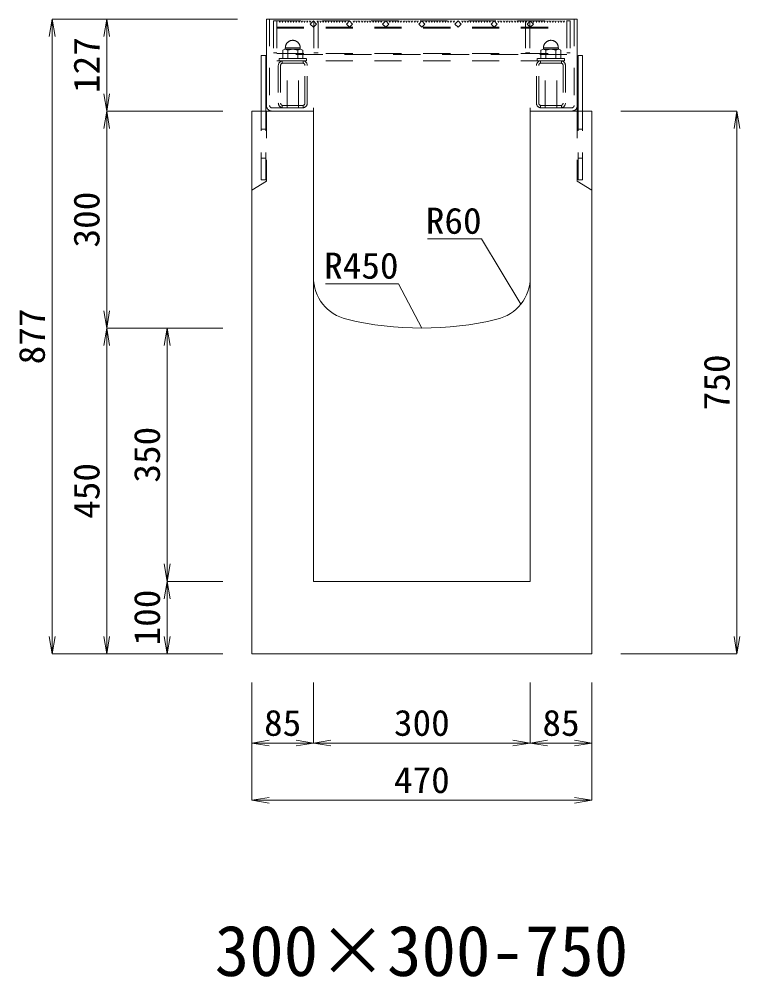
# Model space of a CAD drawing. Units: millimetres at full size. Extents: x -734 to 58102, y 49499 to 87169.
# Drawn here: x 5253 to 6249, y 65026 to 66350 of the extents above; entities that cross this region are included whole.
import ezdxf
from ezdxf.enums import TextEntityAlignment as Align

# ---------------------------------------------------------------- set-up
doc = ezdxf.new("R2010")
doc.units = ezdxf.units.MM
doc.header["$LTSCALE"] = 50
doc.linetypes.add('USER1', pattern=[1.35, 0.75, -0.6])
doc.layers.add('0_2', color=7, linetype='Continuous')
for name, color, linetype, lineweight in [('寸法線', 7, 'Continuous', 13), ('引出線', 4, 'Continuous', 13), ('本体', 2, 'Continuous', 20), ('ｸﾞﾚｰﾁﾝｸﾞ', 7, 'USER1', 9)]:
    doc.layers.add(name, color=color, linetype=linetype, lineweight=lineweight)
doc.styles.add('ＭＳ 明朝', font='')
doc.styles.get('ＭＳ 明朝').set_extended_font_data('MS Mincho')

# ---------------------------------------------------------------- blocks, each defined once
blk = doc.blocks.new('open_arrow')
at = {"color": 0, "linetype": 'Continuous', "lineweight": -2}
blk.add_lwpolyline([(7.5, 1.25), (0, 0), (7.5, -1.25)], dxfattribs=at)

msp = doc.modelspace()

# ---------------------------------------------------------------- linework, layer by layer
at = {"layer": '寸法線'}
for p, q in [((5298.14, 65472.65), (5298.14, 66349.65)), ((5554.48, 66349.65), (5298.14, 66349.65)), ((5373.69, 66349.65), (5373.69, 66222.65)), ((5554.48, 66349.65), (5373.69, 66349.65)), ((5534.48, 66222.65), (5373.69, 66222.65)), ((5373.69, 66222.65), (5373.69, 65922.65)), ((5534.48, 66222.65), (5373.69, 66222.65)), ((6084.52, 66222.65), (6245.31, 66222.65)), ((6245.31, 66222.65), (6245.31, 65472.65)), ((5373.69, 65922.65), (5373.69, 65472.65)), ((5534.48, 65922.65), (5373.69, 65922.65)), ((5534.48, 65922.65), (5373.69, 65922.65)), ((5457.29, 65572.65), (5457.29, 65922.65)), ((5534.48, 65922.65), (5457.29, 65922.65)), ((5534.48, 65572.65), (5457.29, 65572.65)), ((5457.29, 65472.65), (5457.29, 65572.65)), ((5534.48, 65572.65), (5457.29, 65572.65)), ((5534.48, 65472.65), (5298.14, 65472.65)), ((5534.48, 65472.65), (5373.69, 65472.65)), ((5534.48, 65472.65), (5457.29, 65472.65)), ((6084.52, 65472.65), (6245.31, 65472.65)), ((5574.5, 65432.63), (5574.5, 65270.06)), ((5574.5, 65432.63), (5574.5, 65349.11)), ((5659.5, 65432.63), (5659.5, 65349.11)), ((5659.5, 65432.63), (5659.5, 65349.11)), ((5959.5, 65432.63), (5959.5, 65349.11)), ((5959.5, 65432.63), (5959.5, 65349.11)), ((6044.5, 65432.63), (6044.5, 65270.06)), ((6044.5, 65432.63), (6044.5, 65349.11)), ((5574.5, 65349.11), (5659.5, 65349.11)), ((5659.5, 65349.11), (5959.5, 65349.11)), ((5959.5, 65349.11), (6044.5, 65349.11)), ((5574.5, 65270.06), (6044.5, 65270.06))]:
    msp.add_line(p, q, dxfattribs=at)
at = {"layer": '引出線'}
for points in [[(5946.57, 65955.96), (5892.16, 66045.86), (5817.49, 66045.86)], [(5809.5, 65922.65), (5777.28, 65983.79), (5676.27, 65983.79)]]:
    msp.add_lwpolyline(points, dxfattribs=at)
at = {"layer": '本体'}
for p, q in [((5574.5, 66222.65), (5574.5, 65472.65)), ((5574.5, 66222.65), (5659.5, 66222.65)), ((5659.5, 65993.17), (5659.5, 66222.65)), ((5959.5, 65993.17), (5959.5, 66222.65)), ((5959.5, 66222.65), (6044.5, 66222.65)), ((6044.5, 65472.65), (6044.5, 66222.65)), ((5659.5, 65993.17), (5659.5, 65572.65)), ((5959.5, 65993.17), (5959.5, 65572.65)), ((5659.5, 65572.65), (5959.5, 65572.65)), ((5574.5, 65472.65), (6044.5, 65472.65))]:
    msp.add_line(p, q, dxfattribs=at)
at = {"layer": '本体', "linetype": 'USER1', "lineweight": 9}
for p, q in [((5594.51, 66222.65), (5594.51, 66125.65)), ((6024.51, 66222.65), (6024.51, 66125.65)), ((5574.51, 66113.14), (5594.51, 66125.65)), ((6044.51, 66113.14), (6024.51, 66125.65))]:
    msp.add_line(p, q, dxfattribs=at)
at = {"layer": '本体'}
for centre, radius, start, end in [((5719.5, 65993.17), 60, 180, 256.65785), ((5899.5, 65993.17), 60, 283.34237, 0), ((5809.5, 66372.65), 450, 256.65777, 283.34225)]:
    msp.add_arc(centre, radius, start, end, dxfattribs=at)
at = {"layer": 'ｸﾞﾚｰﾁﾝｸﾞ', "linetype": 'Continuous'}
for p, q in [((5594.5, 66349.65), (6024.5, 66349.65)), ((5594.5, 66230.28), (5594.5, 66349.65)), ((6024.5, 66222.65), (6024.5, 66349.65)), ((5593.5, 66299.64), (5587.5, 66299.64)), ((5587.5, 66222.65), (5587.5, 66299.64)), ((5593.5, 66222.65), (5593.5, 66299.64)), ((6025.5, 66299.64), (6031.5, 66299.64)), ((6025.5, 66222.65), (6025.5, 66299.64)), ((6031.5, 66222.65), (6031.5, 66299.64))]:
    msp.add_line(p, q, dxfattribs=at)
at = {"layer": 'ｸﾞﾚｰﾁﾝｸﾞ'}
for p, q in [((5599, 66349.65), (5599, 66230.15)), ((5604.5, 66347.15), (5604.5, 66303.15)), ((5609, 66347.15), (5609, 66303.15)), ((5609, 66347.15), (5609, 66292.15)), ((5612.2, 66347.15), (5613.1, 66345.05)), ((5613.1, 66345.05), (5614, 66347.15)), ((5616, 66347.15), (5616.9, 66345.05)), ((5616.9, 66345.05), (5617.8, 66347.15)), ((5619.8, 66347.15), (5620.7, 66345.05)), ((5620.7, 66345.05), (5621.6, 66347.15)), ((5623.6, 66347.15), (5624.5, 66345.05)), ((5624.5, 66345.05), (5625.4, 66347.15)), ((5627.4, 66347.15), (5628.3, 66345.05)), ((5628.3, 66345.05), (5629.2, 66347.15)), ((5631.2, 66347.15), (5632.1, 66345.05)), ((5632.1, 66345.05), (5633, 66347.15)), ((5635, 66347.15), (5635.9, 66345.05)), ((5635.9, 66345.05), (5636.8, 66347.15)), ((5638.8, 66347.15), (5639.7, 66345.05)), ((5639.7, 66345.05), (5640.6, 66347.15)), ((5642.6, 66347.15), (5643.5, 66345.05)), ((5643.5, 66345.05), (5644.4, 66347.15)), ((5646.4, 66347.15), (5647.3, 66345.05)), ((5647.3, 66345.05), (5648.2, 66347.15)), ((5650.2, 66347.15), (5651.1, 66345.05)), ((5651.1, 66345.05), (5652, 66347.15)), ((5654, 66347.15), (5654.9, 66345.05)), ((5654.9, 66345.05), (5655.8, 66347.15)), ((5659.5, 66347.15), (5655.26, 66342.91)), ((5655.26, 66342.91), (5659.5, 66338.66)), ((5663.74, 66342.91), (5659.5, 66347.15)), ((5659.5, 66338.66), (5663.74, 66342.91)), ((5660, 66347.15), (5660, 66303.15)), ((5664.5, 66347.15), (5665.4, 66345.05)), ((5665.4, 66345.05), (5666.3, 66347.15)), ((5666, 66347.15), (5666, 66303.15)), ((5668.3, 66347.15), (5669.2, 66345.05)), ((5669.2, 66345.05), (5670.1, 66347.15)), ((5672.1, 66347.15), (5673, 66345.05)), ((5673, 66345.05), (5673.9, 66347.15)), ((5675.9, 66347.15), (5676.8, 66345.05)), ((5676.8, 66345.05), (5677.7, 66347.15)), ((5679.7, 66347.15), (5680.6, 66345.05)), ((5680.6, 66345.05), (5681.5, 66347.15)), ((5683.5, 66347.15), (5684.4, 66345.05)), ((5684.4, 66345.05), (5685.3, 66347.15)), ((5687.3, 66347.15), (5688.2, 66345.05)), ((5688.2, 66345.05), (5689.1, 66347.15)), ((5691.1, 66347.15), (5692, 66345.05)), ((5692, 66345.05), (5692.9, 66347.15)), ((5694.9, 66347.15), (5695.8, 66345.05)), ((5695.8, 66345.05), (5696.7, 66347.15)), ((5698.7, 66347.15), (5699.6, 66345.05)), ((5699.6, 66345.05), (5700.5, 66347.15)), ((5702.5, 66347.15), (5703.4, 66345.05)), ((5703.4, 66345.05), (5704.3, 66347.15)), ((5709.5, 66347.15), (5705.26, 66342.91)), ((5705.26, 66342.91), (5709.5, 66338.66)), ((5713.74, 66342.91), (5709.5, 66347.15)), ((5709.5, 66338.66), (5713.74, 66342.91)), ((5714.5, 66347.15), (5715.4, 66345.05)), ((5715.4, 66345.05), (5716.3, 66347.15)), ((5718.3, 66347.15), (5719.2, 66345.05)), ((5719.2, 66345.05), (5720.1, 66347.15)), ((5722.1, 66347.15), (5723, 66345.05)), ((5723, 66345.05), (5723.9, 66347.15)), ((5725.9, 66347.15), (5726.8, 66345.05)), ((5726.8, 66345.05), (5727.7, 66347.15)), ((5729.7, 66347.15), (5730.6, 66345.05)), ((5730.6, 66345.05), (5731.5, 66347.15)), ((5733.5, 66347.15), (5734.4, 66345.05)), ((5734.4, 66345.05), (5735.3, 66347.15)), ((5737.3, 66347.15), (5738.2, 66345.05)), ((5738.2, 66345.05), (5739.1, 66347.15)), ((5741.1, 66347.15), (5742, 66345.05)), ((5742, 66345.05), (5742.9, 66347.15)), ((5744.9, 66347.15), (5745.8, 66345.05)), ((5745.8, 66345.05), (5746.7, 66347.15)), ((5748.7, 66347.15), (5749.6, 66345.05)), ((5749.6, 66345.05), (5750.5, 66347.15)), ((5752.5, 66347.15), (5753.4, 66345.05)), ((5753.4, 66345.05), (5754.3, 66347.15)), ((5759.5, 66347.15), (5755.26, 66342.91)), ((5755.26, 66342.91), (5759.5, 66338.66)), ((5763.74, 66342.91), (5759.5, 66347.15)), ((5759.5, 66338.66), (5763.74, 66342.91)), ((5764.5, 66347.15), (5765.4, 66345.05)), ((5765.4, 66345.05), (5766.3, 66347.15)), ((5768.3, 66347.15), (5769.2, 66345.05)), ((5769.2, 66345.05), (5770.1, 66347.15)), ((5772.1, 66347.15), (5773, 66345.05)), ((5773, 66345.05), (5773.9, 66347.15)), ((5775.9, 66347.15), (5776.8, 66345.05)), ((5776.8, 66345.05), (5777.7, 66347.15)), ((5779.7, 66347.15), (5780.6, 66345.05)), ((5780.6, 66345.05), (5781.5, 66347.15)), ((5783.5, 66347.15), (5784.4, 66345.05)), ((5784.4, 66345.05), (5785.3, 66347.15)), ((5787.3, 66347.15), (5788.2, 66345.05)), ((5788.2, 66345.05), (5789.1, 66347.15)), ((5791.1, 66347.15), (5792, 66345.05)), ((5792, 66345.05), (5792.9, 66347.15)), ((5794.9, 66347.15), (5795.8, 66345.05)), ((5795.8, 66345.05), (5796.7, 66347.15)), ((5798.7, 66347.15), (5799.6, 66345.05)), ((5799.6, 66345.05), (5800.5, 66347.15)), ((5802.5, 66347.15), (5803.4, 66345.05)), ((5803.4, 66345.05), (5804.3, 66347.15)), ((5809.5, 66347.15), (5805.26, 66342.91)), ((5805.26, 66342.91), (5809.5, 66338.66)), ((5809.5, 66347.15), (5813.74, 66342.91)), ((5813.74, 66342.91), (5809.5, 66338.66)), ((5815.6, 66345.05), (5814.7, 66347.15)), ((5816.5, 66347.15), (5815.6, 66345.05)), ((5819.4, 66345.05), (5818.5, 66347.15)), ((5820.3, 66347.15), (5819.4, 66345.05)), ((5823.2, 66345.05), (5822.3, 66347.15)), ((5824.1, 66347.15), (5823.2, 66345.05)), ((5827, 66345.05), (5826.1, 66347.15)), ((5827.9, 66347.15), (5827, 66345.05)), ((5830.8, 66345.05), (5829.9, 66347.15)), ((5831.7, 66347.15), (5830.8, 66345.05)), ((5834.6, 66345.05), (5833.7, 66347.15)), ((5835.5, 66347.15), (5834.6, 66345.05)), ((5838.4, 66345.05), (5837.5, 66347.15)), ((5839.3, 66347.15), (5838.4, 66345.05)), ((5842.2, 66345.05), (5841.3, 66347.15)), ((5843.1, 66347.15), (5842.2, 66345.05)), ((5846, 66345.05), (5845.1, 66347.15)), ((5846.9, 66347.15), (5846, 66345.05)), ((5849.8, 66345.05), (5848.9, 66347.15)), ((5850.7, 66347.15), (5849.8, 66345.05)), ((5853.6, 66345.05), (5852.7, 66347.15)), ((5854.5, 66347.15), (5853.6, 66345.05)), ((5855.26, 66342.91), (5859.5, 66347.15)), ((5859.5, 66338.66), (5855.26, 66342.91)), ((5859.5, 66347.15), (5863.74, 66342.91)), ((5863.74, 66342.91), (5859.5, 66338.66)), ((5865.6, 66345.05), (5864.7, 66347.15)), ((5866.5, 66347.15), (5865.6, 66345.05)), ((5869.4, 66345.05), (5868.5, 66347.15)), ((5870.3, 66347.15), (5869.4, 66345.05)), ((5873.2, 66345.05), (5872.3, 66347.15)), ((5874.1, 66347.15), (5873.2, 66345.05)), ((5877, 66345.05), (5876.1, 66347.15)), ((5877.9, 66347.15), (5877, 66345.05)), ((5880.8, 66345.05), (5879.9, 66347.15)), ((5881.7, 66347.15), (5880.8, 66345.05)), ((5884.6, 66345.05), (5883.7, 66347.15)), ((5885.5, 66347.15), (5884.6, 66345.05)), ((5888.4, 66345.05), (5887.5, 66347.15)), ((5889.3, 66347.15), (5888.4, 66345.05)), ((5892.2, 66345.05), (5891.3, 66347.15)), ((5893.1, 66347.15), (5892.2, 66345.05)), ((5896, 66345.05), (5895.1, 66347.15)), ((5896.9, 66347.15), (5896, 66345.05)), ((5899.8, 66345.05), (5898.9, 66347.15)), ((5900.7, 66347.15), (5899.8, 66345.05)), ((5903.6, 66345.05), (5902.7, 66347.15)), ((5904.5, 66347.15), (5903.6, 66345.05)), ((5905.26, 66342.91), (5909.5, 66347.15)), ((5909.5, 66338.66), (5905.26, 66342.91)), ((5909.5, 66347.15), (5913.74, 66342.91)), ((5913.74, 66342.91), (5909.5, 66338.66)), ((5915.6, 66345.05), (5914.7, 66347.15)), ((5916.5, 66347.15), (5915.6, 66345.05)), ((5919.4, 66345.05), (5918.5, 66347.15)), ((5920.3, 66347.15), (5919.4, 66345.05)), ((5923.2, 66345.05), (5922.3, 66347.15)), ((5924.1, 66347.15), (5923.2, 66345.05)), ((5927, 66345.05), (5926.1, 66347.15)), ((5927.9, 66347.15), (5927, 66345.05)), ((5930.8, 66345.05), (5929.9, 66347.15)), ((5931.7, 66347.15), (5930.8, 66345.05)), ((5934.6, 66345.05), (5933.7, 66347.15)), ((5935.5, 66347.15), (5934.6, 66345.05)), ((5938.4, 66345.05), (5937.5, 66347.15)), ((5939.3, 66347.15), (5938.4, 66345.05)), ((5942.2, 66345.05), (5941.3, 66347.15)), ((5943.1, 66347.15), (5942.2, 66345.05)), ((5946, 66345.05), (5945.1, 66347.15)), ((5946.9, 66347.15), (5946, 66345.05)), ((5949.8, 66345.05), (5948.9, 66347.15)), ((5950.7, 66347.15), (5949.8, 66345.05)), ((5953.6, 66345.05), (5952.7, 66347.15)), ((5953, 66347.15), (5953, 66303.15)), ((5954.5, 66347.15), (5953.6, 66345.05)), ((5955.26, 66342.91), (5959.5, 66347.15)), ((5959.5, 66338.66), (5955.26, 66342.91)), ((5959, 66347.15), (5959, 66303.15)), ((5959.5, 66347.15), (5963.74, 66342.91)), ((5963.74, 66342.91), (5959.5, 66338.66)), ((5964.1, 66345.05), (5963.2, 66347.15)), ((5965, 66347.15), (5964.1, 66345.05)), ((5967.9, 66345.05), (5967, 66347.15)), ((5968.8, 66347.15), (5967.9, 66345.05)), ((5971.7, 66345.05), (5970.8, 66347.15)), ((5972.6, 66347.15), (5971.7, 66345.05)), ((5975.5, 66345.05), (5974.6, 66347.15)), ((5976.4, 66347.15), (5975.5, 66345.05)), ((5979.3, 66345.05), (5978.4, 66347.15)), ((5980.2, 66347.15), (5979.3, 66345.05)), ((5983.1, 66345.05), (5982.2, 66347.15)), ((5984, 66347.15), (5983.1, 66345.05)), ((5986.9, 66345.05), (5986, 66347.15)), ((5987.8, 66347.15), (5986.9, 66345.05)), ((5990.7, 66345.05), (5989.8, 66347.15)), ((5991.6, 66347.15), (5990.7, 66345.05)), ((5994.5, 66345.05), (5993.6, 66347.15)), ((5995.4, 66347.15), (5994.5, 66345.05)), ((5998.3, 66345.05), (5997.4, 66347.15)), ((5999.2, 66347.15), (5998.3, 66345.05)), ((6002.1, 66345.05), (6001.2, 66347.15)), ((6003, 66347.15), (6002.1, 66345.05)), ((6005.9, 66345.05), (6005, 66347.15)), ((6006.8, 66347.15), (6005.9, 66345.05)), ((6010, 66347.15), (6010, 66303.15)), ((6010, 66347.15), (6010, 66292.15)), ((6014.5, 66347.15), (6014.5, 66303.15)), ((6020, 66349.65), (6020, 66230.15)), ((5609, 66338.65), (6010, 66338.65)), ((5609, 66337.15), (6010, 66337.15)), ((5659.5, 66338.66), (5660, 66339.16)), ((5959.5, 66338.66), (5959, 66339.16)), ((5604.5, 66303.15), (5609, 66303.15)), ((5609, 66302.15), (6010, 66302.15)), ((6010, 66300.65), (5609, 66300.65)), ((5617.15, 66306.95), (5620.61, 66308.15)), ((5617.15, 66295.15), (5617.15, 66306.95)), ((5620.61, 66310.15), (5641.39, 66310.15)), ((5620.61, 66308.15), (5620.61, 66310.15)), ((5620.61, 66308.15), (5624.08, 66306.95)), ((5641.39, 66308.15), (5620.61, 66308.15)), ((5624.08, 66306.95), (5631, 66308.15)), ((5624.08, 66295.15), (5624.08, 66306.95)), ((5631, 66308.15), (5637.93, 66306.95)), ((5637.93, 66306.95), (5641.39, 66308.15)), ((5637.93, 66306.95), (5637.93, 66295.15)), ((5641.39, 66310.15), (5641.39, 66308.15)), ((5641.39, 66308.15), (5644.85, 66306.95)), ((5644.85, 66306.95), (5644.85, 66295.15)), ((5660, 66303.15), (5666, 66303.15)), ((5959, 66303.15), (5953, 66303.15)), ((5977.61, 66308.15), (5974.15, 66306.95)), ((5974.15, 66306.95), (5974.15, 66295.15)), ((5998.39, 66310.15), (5977.61, 66310.15)), ((5977.61, 66310.15), (5977.61, 66308.15)), ((5981.07, 66306.95), (5977.61, 66308.15)), ((5977.61, 66308.15), (5998.39, 66308.15)), ((5988, 66308.15), (5981.07, 66306.95)), ((5981.07, 66306.95), (5981.07, 66295.15)), ((5994.92, 66306.95), (5988, 66308.15)), ((5998.39, 66308.15), (5994.92, 66306.95)), ((5994.92, 66295.15), (5994.92, 66306.95)), ((5998.39, 66308.15), (5998.39, 66310.15)), ((6001.85, 66306.95), (5998.39, 66308.15)), ((6001.85, 66295.15), (6001.85, 66306.95)), ((6014.5, 66303.15), (6010, 66303.15)), ((5609, 66292.15), (6010, 66292.15)), ((5612, 66295.15), (5650, 66295.15)), ((5612, 66295.15), (5631, 66295.15)), ((5612, 66292.15), (5612, 66295.15)), ((5650, 66292.15), (5612, 66292.15)), ((5616.5, 66292.09), (5616.5, 66288.82)), ((5631, 66295.15), (5617.15, 66295.15)), ((5644.6, 66292.15), (5617.4, 66292.15)), ((5644.6, 66292.15), (5617.4, 66292.15)), ((5644.6, 66288.95), (5617.4, 66288.95)), ((5623, 66227.15), (5623, 66292.15)), ((5623, 66292.15), (5639, 66292.15)), ((5631, 66295.15), (5624.08, 66295.15)), ((5644.85, 66295.15), (5631, 66295.15)), ((5639, 66227.15), (5639, 66292.15)), ((5645.5, 66292.09), (5645.5, 66288.82)), ((5650, 66295.15), (5650, 66292.15)), ((6007, 66295.15), (5969, 66295.15)), ((5969, 66295.15), (5969, 66292.15)), ((5969, 66292.15), (6007, 66292.15)), ((5973.5, 66292.09), (5973.5, 66288.82)), ((5974.15, 66295.15), (5988, 66295.15)), ((5974.4, 66292.15), (6001.6, 66292.15)), ((5974.4, 66292.15), (6001.6, 66292.15)), ((5974.4, 66288.95), (6001.6, 66288.95)), ((5980, 66227.15), (5980, 66292.15)), ((5996, 66292.15), (5980, 66292.15)), ((5988, 66295.15), (6001.85, 66295.15)), ((6007, 66295.15), (5988, 66295.15)), ((5988, 66295.15), (5994.92, 66295.15)), ((5996, 66227.15), (5996, 66292.15)), ((6002.5, 66292.09), (6002.5, 66288.82)), ((6007, 66292.15), (6007, 66295.15)), ((5611, 66285.75), (5611, 66233.55)), ((5614.2, 66285.75), (5614.2, 66233.55)), ((5647.8, 66233.55), (5647.8, 66285.75)), ((5651, 66233.55), (5651, 66285.75)), ((5968, 66233.55), (5968, 66285.75)), ((5971.2, 66233.55), (5971.2, 66285.75)), ((6004.8, 66285.75), (6004.8, 66233.55)), ((6008, 66285.75), (6008, 66233.55)), ((5587.5, 66127.65), (5587.5, 66222.65)), ((5593.5, 66127.65), (5593.5, 66222.65)), ((5602, 66227.15), (5659.5, 66227.15)), ((5616.5, 66230.48), (5616.5, 66227.21)), ((5617.4, 66230.35), (5644.6, 66230.35)), ((5617.4, 66227.15), (5644.6, 66227.15)), ((5645.5, 66230.48), (5645.5, 66227.21)), ((5659.5, 66227.15), (5659.5, 66222.65)), ((6017, 66227.15), (5959.5, 66227.15)), ((5959.5, 66227.15), (5959.5, 66222.65)), ((5973.5, 66230.48), (5973.5, 66227.21)), ((6001.6, 66230.35), (5974.4, 66230.35)), ((6001.6, 66227.15), (5974.4, 66227.15)), ((6002.5, 66230.48), (6002.5, 66227.21)), ((6025.5, 66127.65), (6025.5, 66222.65)), ((6031.5, 66127.65), (6031.5, 66222.65)), ((5587.5, 66197.65), (5593.5, 66197.65)), ((6025.5, 66197.65), (6031.5, 66197.65)), ((5587.5, 66157.65), (5593.5, 66157.65)), ((6025.5, 66157.65), (6031.5, 66157.65)), ((5593.5, 66127.65), (5587.5, 66127.65)), ((6025.5, 66127.65), (6031.5, 66127.65))]:
    msp.add_line(p, q, dxfattribs=at)
at = {"layer": 'ｸﾞﾚｰﾁﾝｸﾞ', "lineweight": 5}
msp.add_line((5604.5, 66347.15), (6014.5, 66347.15), dxfattribs=at)
at = {"layer": 'ｸﾞﾚｰﾁﾝｸﾞ'}
for centre, radius, start, end in [((5631, 66310.15), 10.25, 0, 180), ((5988, 66310.15), 10.25, 0, 180), ((5617.4, 66285.75), 6.4, 90, 180), ((5617.4, 66285.75), 3.2, 90, 180), ((5644.6, 66285.75), 6.4, 0, 90), ((5644.6, 66285.75), 3.2, 0, 90), ((5974.4, 66285.75), 6.4, 90, 180), ((5974.4, 66285.75), 3.2, 90, 180), ((6001.6, 66285.75), 6.4, 0, 90), ((6001.6, 66285.75), 3.2, 0, 90), ((5602, 66230.15), 7.5, 179.01874, 270), ((5602, 66230.15), 3, 180, 270), ((5617.4, 66233.55), 6.4, 180, 270), ((5617.4, 66233.55), 3.2, 180, 270), ((5644.6, 66233.55), 6.4, 270, 0), ((5644.6, 66233.55), 3.2, 270, 0), ((5974.4, 66233.55), 6.4, 180, 270), ((5974.4, 66233.55), 3.2, 180, 270), ((6001.6, 66233.55), 6.4, 270, 0), ((6001.6, 66233.55), 3.2, 270, 0), ((6017, 66230.15), 7.5, 270, 0), ((6017, 66230.15), 3, 270, 0)]:
    msp.add_arc(centre, radius, start, end, dxfattribs=at)

# ---------------------------------------------------------------- block references
at = {"layer": '寸法線', "xscale": 3.2, "yscale": 3.2}
for p, rotation in [((5298.14, 66349.65), 270), ((5373.69, 66349.65), 270), ((5373.69, 66222.65), 90), ((5373.69, 66222.65), 270), ((6245.31, 66222.65), 270), ((5373.69, 65922.65), 90), ((5373.69, 65922.65), 270), ((5457.29, 65922.65), 270), ((5457.29, 65572.65), 90), ((5457.29, 65572.65), 270), ((5298.14, 65472.65), 90), ((5373.69, 65472.65), 90), ((5457.29, 65472.65), 90), ((6245.31, 65472.65), 90), ((5659.5, 65349.11), 180), ((5959.5, 65349.11), 180), ((6044.5, 65349.11), 180), ((6044.5, 65270.06), 180)]:
    msp.add_blockref('open_arrow', p, dxfattribs=dict(at, rotation=rotation))
for p in [(5574.5, 65349.11), (5659.5, 65349.11), (5959.5, 65349.11), (5574.5, 65270.06)]:
    msp.add_blockref('open_arrow', p, dxfattribs=at)
at = {"layer": '引出線', "xscale": 0.0533, "yscale": 0.0533}
for p, rotation in [((5946.57, 65955.96), 121.2), ((5809.5, 65922.65), 117.8)]:
    msp.add_blockref('open_arrow', p, dxfattribs=dict(at, rotation=rotation))

# ---------------------------------------------------------------- texts
at = {"layer": '0_2', "style": 'ＭＳ 明朝'}
msp.add_text('300×300-750', height=70.05, dxfattribs=at).set_placement((5809.02, 65062.2), align=Align.MIDDLE_CENTER)
at = {"layer": '寸法線', "style": 'ＭＳ 明朝', "width": 1.05}
for s, p in [('127', (5345.67, 66286.15)), ('300', (5345.67, 66072.65)), ('877', (5270.12, 65911.15)), ('750', (6217.29, 65847.65)), ('350', (5429.27, 65747.65)), ('450', (5345.67, 65697.65)), ('100', (5429.27, 65522.65))]:
    msp.add_text(s, height=36.03, rotation=90, dxfattribs=at).set_placement(p, align=Align.MIDDLE_CENTER)
for s, p in [('85', (5617, 65377.13)), ('300', (5809.5, 65377.13)), ('85', (6002, 65377.13)), ('470', (5809.5, 65298.08))]:
    msp.add_text(s, height=36.03, dxfattribs=at).set_placement(p, align=Align.MIDDLE_CENTER)
at = {"layer": '引出線', "style": 'ＭＳ 明朝', "width": 1.05}
for s, p in [('R60', (5892.16, 66089.06)), ('R450', (5777.28, 66026.99))]:
    msp.add_text(s, height=36.03, dxfattribs=at).set_placement(p, align=Align.TOP_RIGHT)

doc.saveas('drawing.dxf')
